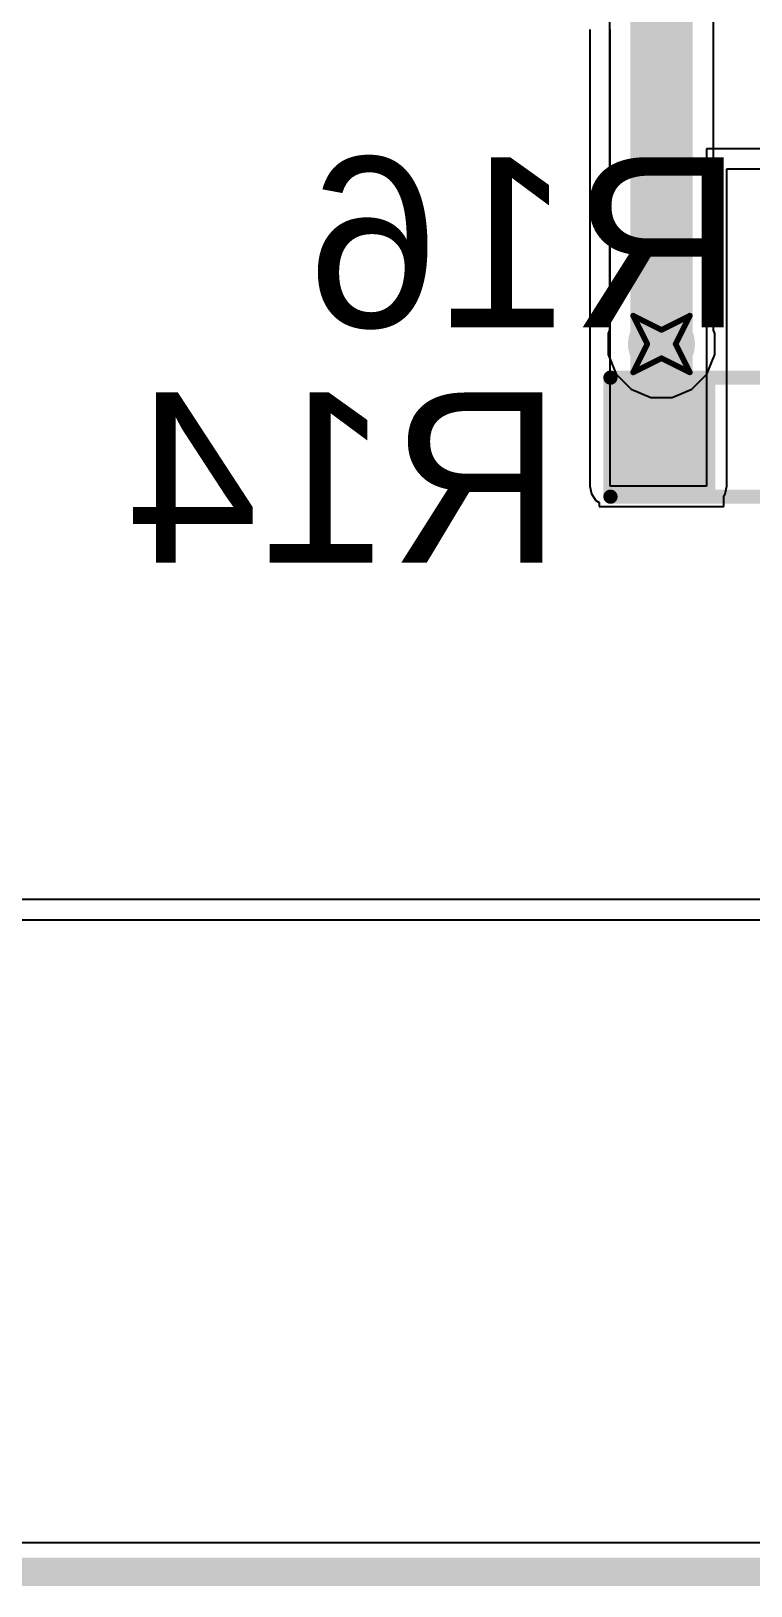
# Model space of a CAD drawing. Header units: inches. Extents: x -11 to 1110, y -7 to 455.
# Drawn here: x 604.54 to 610.99, y -0.13 to 13.81 of the extents above; entities that cross this region are included whole.
import ezdxf

# ---------------------------------------------------------------- set-up
doc = ezdxf.new("R2010")
doc.units = ezdxf.units.IN
for name, color, linetype in [('Board_outline', 216, 'Continuous'), ('Bottom Layer', 5, 'Continuous'), ('Bottom Overlay', 54, 'Continuous'), ('Bottom Paste', 16, 'Continuous'), ('Bottom Solder', 6, 'Continuous'), ('Drill Drawing', 1, 'Continuous'), ('Top Layer', 1, 'Continuous'), ('Via Holes', 16, 'Continuous')]:
    doc.layers.add(name, color=color, linetype=linetype)
doc.styles.add('Arial', font='', dxfattribs={"height": 0.2})
doc.styles.get('Arial').set_extended_font_data('Arial')

msp = doc.modelspace()

# ---------------------------------------------------------------- hatches: boundary and pattern name
at = {"layer": 'Bottom Layer'}
h = msp.add_hatch(color=5, dxfattribs=at)
edge = h.paths.add_edge_path()
edge.add_arc((610.187, 11.001), 0.3, 0, 360)
msp.add_hatch(color=5, dxfattribs=at).paths.add_polyline_path([(610.568, 10.611), (610.568, 9.722), (609.806, 9.722), (609.806, 10.611)])
at = {"layer": 'Bottom Paste'}
msp.add_hatch(color=16, dxfattribs=at).paths.add_polyline_path([(610.568, 10.611), (610.568, 9.722), (609.806, 9.722), (609.806, 10.611)])
at = {"layer": 'Bottom Solder'}
msp.add_hatch(color=6, dxfattribs=at).paths.add_polyline_path([(610.67, 10.713), (610.67, 9.62), (609.705, 9.62), (609.705, 10.713)])
at = {"layer": 'Top Layer'}
h = msp.add_hatch(color=1, dxfattribs=at)
edge = h.paths.add_edge_path()
edge.add_arc((610.187, 11.001), 0.3, 0, 360)
at = {"layer": 'Via Holes'}
h = msp.add_hatch(color=7, dxfattribs=at)
edge = h.paths.add_edge_path()
edge.add_arc((610.187, 11.001), 0.15, 0, 360)

# ---------------------------------------------------------------- linework, layer by layer
at = {"layer": 'Board_outline'}
msp.add_lwpolyline([(0, 0, 0.254, 0.254, 0), (704, 0, 0.254, 0.254, 0)], format="xyseb", dxfattribs=at)
at = {"layer": 'Bottom Layer'}
for p, q in [((609.546, 13.818), (609.546, 9.728)), ((609.727, 9.728), (609.727, 13.818)), ((611.985, 12.751), (610.591, 12.751)), ((610.591, 12.751), (610.591, 9.728)), ((610.772, 9.728), (610.772, 12.57)), ((610.772, 12.57), (611.542, 12.57)), ((609.546, 9.728), (609.56, 9.659)), ((609.56, 9.659), (609.599, 9.6)), ((610.591, 9.728), (609.727, 9.728)), ((610.746, 9.641), (610.758, 9.659)), ((610.746, 9.544), (610.746, 9.641)), ((610.758, 9.659), (610.772, 9.728)), ((609.599, 9.6), (609.628, 9.58)), ((609.628, 9.58), (609.628, 9.544)), ((609.628, 9.544), (610.746, 9.544)), ((617.267, 6.023), (600.829, 6.023)), ((600.829, 5.842), (617.449, 5.842)), ((631.088, 0.259), (600.812, 0.259))]:
    msp.add_line(p, q, dxfattribs=at)
msp.add_lwpolyline([(610.187, 10.167, 0.559, 0.559, 0), (610.187, 11.001, 0.559, 0.559, 0)], format="xyseb", dxfattribs=at)
for points in [[(610.047, 11.001, 0.279, 0.279, 1), (610.327, 11.001, 0.279, 0.279, 1)], [(610.047, 10.167, 0.279, 0.279, 1), (610.327, 10.167, 0.279, 0.279, 1)]]:
    msp.add_lwpolyline(points, format="xyseb", close=True, dxfattribs=at)
at = {"layer": 'Bottom Overlay'}
for points in [[(609.73, 9.633, 0.127, 0.127, 0), (609.73, 10.7, 0.127, 0.127, 0)], [(609.73, 10.7, 0.127, 0.127, 0), (612.168, 10.7, 0.127, 0.127, 0)], [(609.73, 9.633, 0.127, 0.127, 0), (612.168, 9.633, 0.127, 0.127, 0)]]:
    msp.add_lwpolyline(points, format="xyseb", dxfattribs=at)
for points in [[(609.698, 10.7, 0.0635, 0.0635, 1), (609.762, 10.7, 0.0635, 0.0635, 1)], [(609.698, 10.7, 0.0635, 0.0635, 1), (609.762, 10.7, 0.0635, 0.0635, 1)], [(609.698, 9.633, 0.0635, 0.0635, 1), (609.762, 9.633, 0.0635, 0.0635, 1)], [(609.698, 9.633, 0.0635, 0.0635, 1), (609.762, 9.633, 0.0635, 0.0635, 1)]]:
    msp.add_lwpolyline(points, format="xyseb", close=True, dxfattribs=at)
at = {"layer": 'Drill Drawing'}
for points in [[(609.933, 11.255, 0.0508, 0.0508, 0), (610.187, 11.128, 0.0508, 0.0508, 0)], [(609.933, 11.255, 0.0508, 0.0508, 0), (610.06, 11.001, 0.0508, 0.0508, 0)], [(610.187, 11.128, 0.0508, 0.0508, 0), (610.441, 11.255, 0.0508, 0.0508, 0)], [(610.314, 11.001, 0.0508, 0.0508, 0), (610.441, 11.255, 0.0508, 0.0508, 0)], [(609.933, 10.747, 0.0508, 0.0508, 0), (610.06, 11.001, 0.0508, 0.0508, 0)], [(610.314, 11.001, 0.0508, 0.0508, 0), (610.441, 10.747, 0.0508, 0.0508, 0)], [(609.933, 10.747, 0.0508, 0.0508, 0), (610.187, 10.874, 0.0508, 0.0508, 0)], [(610.187, 10.874, 0.0508, 0.0508, 0), (610.441, 10.747, 0.0508, 0.0508, 0)]]:
    msp.add_lwpolyline(points, format="xyseb", dxfattribs=at)
for points in [[(609.92, 11.255, 0.0254, 0.0254, 1), (609.946, 11.255, 0.0254, 0.0254, 1)], [(609.92, 11.255, 0.0254, 0.0254, 1), (609.946, 11.255, 0.0254, 0.0254, 1)], [(610.174, 11.128, 0.0254, 0.0254, 1), (610.2, 11.128, 0.0254, 0.0254, 1)], [(610.174, 11.128, 0.0254, 0.0254, 1), (610.2, 11.128, 0.0254, 0.0254, 1)], [(610.428, 11.255, 0.0254, 0.0254, 1), (610.454, 11.255, 0.0254, 0.0254, 1)], [(610.428, 11.255, 0.0254, 0.0254, 1), (610.454, 11.255, 0.0254, 0.0254, 1)], [(610.047, 11.001, 0.0254, 0.0254, 1), (610.073, 11.001, 0.0254, 0.0254, 1)], [(610.047, 11.001, 0.0254, 0.0254, 1), (610.073, 11.001, 0.0254, 0.0254, 1)], [(610.301, 11.001, 0.0254, 0.0254, 1), (610.327, 11.001, 0.0254, 0.0254, 1)], [(610.301, 11.001, 0.0254, 0.0254, 1), (610.327, 11.001, 0.0254, 0.0254, 1)], [(610.174, 10.874, 0.0254, 0.0254, 1), (610.2, 10.874, 0.0254, 0.0254, 1)], [(610.174, 10.874, 0.0254, 0.0254, 1), (610.2, 10.874, 0.0254, 0.0254, 1)], [(609.92, 10.747, 0.0254, 0.0254, 1), (609.946, 10.747, 0.0254, 0.0254, 1)], [(609.92, 10.747, 0.0254, 0.0254, 1), (609.946, 10.747, 0.0254, 0.0254, 1)], [(610.428, 10.747, 0.0254, 0.0254, 1), (610.454, 10.747, 0.0254, 0.0254, 1)], [(610.428, 10.747, 0.0254, 0.0254, 1), (610.454, 10.747, 0.0254, 0.0254, 1)]]:
    msp.add_lwpolyline(points, format="xyseb", close=True, dxfattribs=at)
at = {"layer": 'Top Layer'}
for p, q in [((609.721, 24.692), (609.721, 11.124)), ((610.653, 11.124), (610.653, 24.499)), ((609.721, 11.124), (609.709, 11.096)), ((609.709, 11.096), (609.709, 10.906)), ((610.665, 11.096), (610.653, 11.124)), ((610.665, 10.906), (610.665, 11.096)), ((609.709, 10.906), (609.782, 10.731)), ((610.592, 10.731), (610.665, 10.906)), ((609.782, 10.731), (609.917, 10.596)), ((610.458, 10.596), (610.592, 10.731)), ((609.917, 10.596), (610.092, 10.523)), ((610.282, 10.523), (610.458, 10.596)), ((610.092, 10.523), (610.282, 10.523)), ((616.099, 0.259), (0.259, 0.259))]:
    msp.add_line(p, q, dxfattribs=at)
msp.add_lwpolyline([(610.187, 11.001, 0.559, 0.559, 0), (610.187, 24.692, 0.559, 0.559, 0)], format="xyseb", dxfattribs=at)
msp.add_lwpolyline([(610.047, 11.001, 0.279, 0.279, 1), (610.327, 11.001, 0.279, 0.279, 1)], format="xyseb", close=True, dxfattribs=at)

# ---------------------------------------------------------------- texts
at = {"layer": 'Bottom Overlay', "style": 'Arial', "text_generation_flag": 2}
for s, p in [('R16', (610.92, 11.151)), ('R14', (609.295, 9.043))]:
    msp.add_text(s, height=1.524, dxfattribs=at).set_placement(p)

doc.saveas('drawing.dxf')
